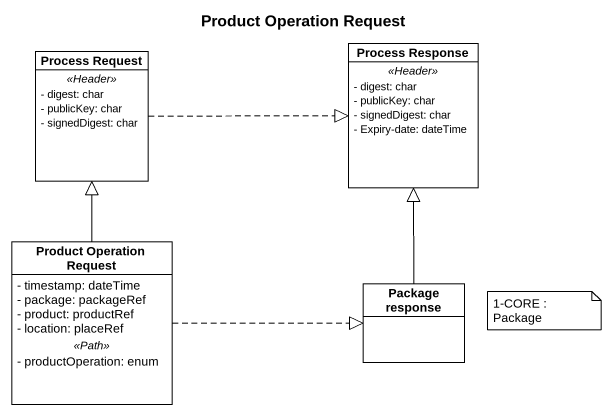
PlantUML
@startuml
title Product Operation Request
hide circle
hide empty members
skinparam classAttributeIconSize 0
class "Process Request" as Process_Request {
  .. <<Header>> ..
  - digest: char
  - publicKey: char
  - signedDigest: char
}
class "Process Response" as Process_Response {
  .. <<Header>> ..
  - digest: char
  - publicKey: char
  - signedDigest: char
  - Expiry-date: dateTime
}
class "Product Operation Request" as Product_Operation_Request {
  - timestamp: dateTime
  - package: packageRef
  - product: productRef
  - location: placeRef
  .. <<Path>> ..
  - productOperation: enum
}
class "Package response" as Package_response
Process_Request .right.|> Process_Response
Product_Operation_Request -up-|> Process_Request
Product_Operation_Request .right.|> Package_response
Package_response -up-|> Process_Response
note as N1
  1-CORE : Package
end note
@enduml
